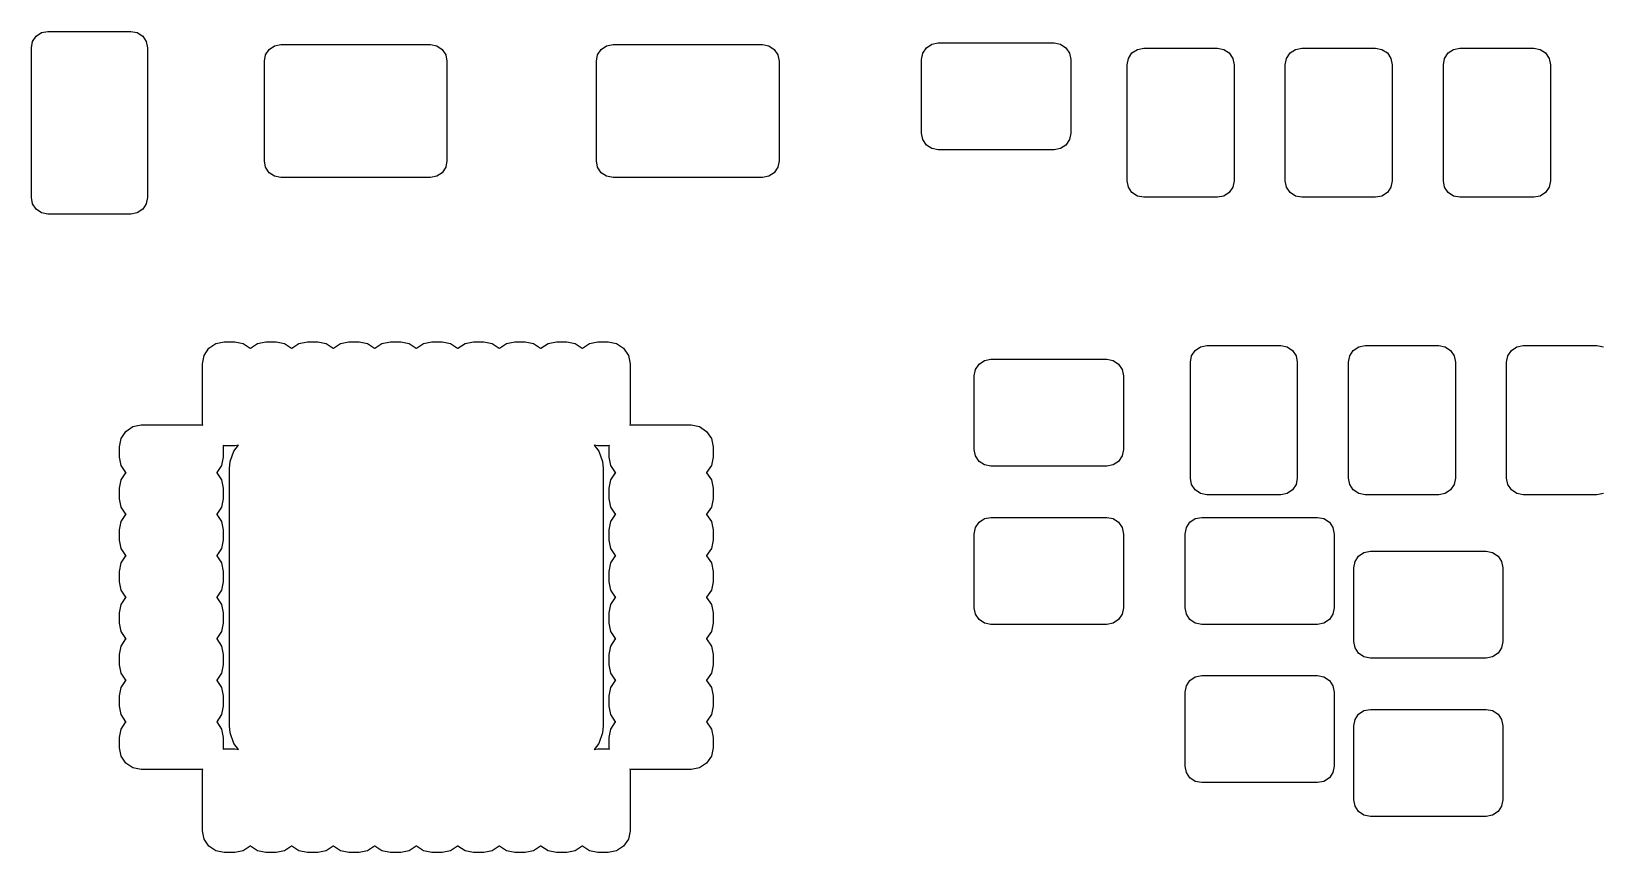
# Model space of a CAD drawing. Extents: x 0.06 to 2.36, y 0.04 to 1.54.
# Drawn here: x 0.892 to 1.636, y 0.704 to 1.093 of the extents above; entities that cross this region are included whole.
import ezdxf

# ---------------------------------------------------------------- set-up
doc = ezdxf.new("R2010")
doc.units = 0
doc.header["$MEASUREMENT"] = 0
doc.layers.add('BLACK', color=7, linetype='CONTINUOUS')

msp = doc.modelspace()

# ---------------------------------------------------------------- linework, layer by layer
at = {"layer": 'BLACK', "linetype": 'CONTINUOUS'}
for p, q in [((0.892441, 1.08543), (0.89304, 1.08845)), ((0.89304, 1.08845), (0.894747, 1.091)), ((0.894747, 1.091), (0.897302, 1.09271)), ((0.897302, 1.09271), (0.900315, 1.09331)), ((0.900315, 1.09331), (0.939685, 1.09331)), ((0.939685, 1.09331), (0.942698, 1.09271)), ((0.942698, 1.09271), (0.945253, 1.091)), ((0.945253, 1.091), (0.94696, 1.08845)), ((0.94696, 1.08845), (0.947559, 1.08543)), ((1.00526, 1.0847), (1.00781, 1.08641)), ((1.00781, 1.08641), (1.01083, 1.08701)), ((1.01083, 1.08701), (1.08169, 1.08701)), ((1.08169, 1.08701), (1.08471, 1.08641)), ((1.08471, 1.08641), (1.08726, 1.0847)), ((1.16274, 1.0847), (1.16529, 1.08641)), ((1.16529, 1.08641), (1.16831, 1.08701)), ((1.16831, 1.08701), (1.23917, 1.08701)), ((1.23917, 1.08701), (1.24219, 1.08641)), ((1.24219, 1.08641), (1.24474, 1.0847)), ((1.31693, 1.08557), (1.31949, 1.08727)), ((1.31949, 1.08727), (1.3225, 1.08787)), ((1.3225, 1.08787), (1.3775, 1.08787)), ((1.3775, 1.08787), (1.38051, 1.08727)), ((1.38051, 1.08727), (1.38307, 1.08557)), ((0.892441, 1.01457), (0.892441, 1.08543)), ((0.947559, 1.08543), (0.947559, 1.01457)), ((1.00295, 1.07913), (1.00355, 1.08215)), ((1.00295, 1.03189), (1.00295, 1.07913)), ((1.00355, 1.08215), (1.00526, 1.0847)), ((1.08726, 1.0847), (1.08897, 1.08215)), ((1.08897, 1.08215), (1.08957, 1.07913)), ((1.08957, 1.07913), (1.08957, 1.03189)), ((1.16043, 1.07913), (1.16103, 1.08215)), ((1.16043, 1.03189), (1.16043, 1.07913)), ((1.16103, 1.08215), (1.16274, 1.0847)), ((1.24474, 1.0847), (1.24645, 1.08215)), ((1.24645, 1.08215), (1.24705, 1.07913)), ((1.24705, 1.07913), (1.24705, 1.03189)), ((1.31463, 1.08), (1.31523, 1.08301)), ((1.31463, 1.045), (1.31463, 1.08)), ((1.31523, 1.08301), (1.31693, 1.08557)), ((1.38307, 1.08557), (1.38477, 1.08301)), ((1.38477, 1.08301), (1.38537, 1.08)), ((1.38537, 1.08), (1.38537, 1.045)), ((1.41213, 1.0775), (1.41273, 1.08051)), ((1.41273, 1.08051), (1.41443, 1.08307)), ((1.41443, 1.08307), (1.41699, 1.08477)), ((1.41699, 1.08477), (1.42, 1.08537)), ((1.42, 1.08537), (1.455, 1.08537)), ((1.455, 1.08537), (1.45801, 1.08477)), ((1.45801, 1.08477), (1.46057, 1.08307)), ((1.46057, 1.08307), (1.46227, 1.08051)), ((1.46227, 1.08051), (1.46287, 1.0775)), ((1.48713, 1.0775), (1.48773, 1.08051)), ((1.48773, 1.08051), (1.48943, 1.08307)), ((1.48943, 1.08307), (1.49199, 1.08477)), ((1.49199, 1.08477), (1.495, 1.08537)), ((1.495, 1.08537), (1.53, 1.08537)), ((1.53, 1.08537), (1.53301, 1.08477)), ((1.53301, 1.08477), (1.53557, 1.08307)), ((1.53557, 1.08307), (1.53727, 1.08051)), ((1.53727, 1.08051), (1.53787, 1.0775)), ((1.56213, 1.0775), (1.56273, 1.08051)), ((1.56273, 1.08051), (1.56443, 1.08307)), ((1.56443, 1.08307), (1.56699, 1.08477)), ((1.56699, 1.08477), (1.57, 1.08537)), ((1.57, 1.08537), (1.605, 1.08537)), ((1.605, 1.08537), (1.60801, 1.08477)), ((1.60801, 1.08477), (1.61057, 1.08307)), ((1.61057, 1.08307), (1.61227, 1.08051)), ((1.61227, 1.08051), (1.61287, 1.0775)), ((1.41213, 1.0225), (1.41213, 1.0775)), ((1.46287, 1.0775), (1.46287, 1.0225)), ((1.48713, 1.0225), (1.48713, 1.0775)), ((1.53787, 1.0775), (1.53787, 1.0225)), ((1.56213, 1.0225), (1.56213, 1.0775)), ((1.61287, 1.0775), (1.61287, 1.0225)), ((1.31523, 1.04199), (1.31463, 1.045)), ((1.31693, 1.03943), (1.31523, 1.04199)), ((1.38477, 1.04199), (1.38307, 1.03943)), ((1.38537, 1.045), (1.38477, 1.04199)), ((1.31949, 1.03773), (1.31693, 1.03943)), ((1.3225, 1.03713), (1.31949, 1.03773)), ((1.3775, 1.03713), (1.3225, 1.03713)), ((1.38051, 1.03773), (1.3775, 1.03713)), ((1.38307, 1.03943), (1.38051, 1.03773)), ((1.00355, 1.02888), (1.00295, 1.03189)), ((1.00526, 1.02632), (1.00355, 1.02888)), ((1.08897, 1.02888), (1.08726, 1.02632)), ((1.08957, 1.03189), (1.08897, 1.02888)), ((1.16103, 1.02888), (1.16043, 1.03189)), ((1.16274, 1.02632), (1.16103, 1.02888)), ((1.24645, 1.02888), (1.24474, 1.02632)), ((1.24705, 1.03189), (1.24645, 1.02888)), ((1.00781, 1.02462), (1.00526, 1.02632)), ((1.01083, 1.02402), (1.00781, 1.02462)), ((1.08169, 1.02402), (1.01083, 1.02402)), ((1.08471, 1.02462), (1.08169, 1.02402)), ((1.08726, 1.02632), (1.08471, 1.02462)), ((1.16529, 1.02462), (1.16274, 1.02632)), ((1.16831, 1.02402), (1.16529, 1.02462)), ((1.23917, 1.02402), (1.16831, 1.02402)), ((1.24219, 1.02462), (1.23917, 1.02402)), ((1.24474, 1.02632), (1.24219, 1.02462)), ((1.41273, 1.01949), (1.41213, 1.0225)), ((1.41443, 1.01693), (1.41273, 1.01949)), ((1.46227, 1.01949), (1.46057, 1.01693)), ((1.46287, 1.0225), (1.46227, 1.01949)), ((1.48773, 1.01949), (1.48713, 1.0225)), ((1.48943, 1.01693), (1.48773, 1.01949)), ((1.53727, 1.01949), (1.53557, 1.01693)), ((1.53787, 1.0225), (1.53727, 1.01949)), ((1.56273, 1.01949), (1.56213, 1.0225)), ((1.56443, 1.01693), (1.56273, 1.01949)), ((1.61227, 1.01949), (1.61057, 1.01693)), ((1.61287, 1.0225), (1.61227, 1.01949)), ((0.89304, 1.01155), (0.892441, 1.01457)), ((0.947559, 1.01457), (0.94696, 1.01155)), ((1.41699, 1.01523), (1.41443, 1.01693)), ((1.42, 1.01463), (1.41699, 1.01523)), ((1.455, 1.01463), (1.42, 1.01463)), ((1.45801, 1.01523), (1.455, 1.01463)), ((1.46057, 1.01693), (1.45801, 1.01523)), ((1.49199, 1.01523), (1.48943, 1.01693)), ((1.495, 1.01463), (1.49199, 1.01523)), ((1.53, 1.01463), (1.495, 1.01463)), ((1.53301, 1.01523), (1.53, 1.01463)), ((1.53557, 1.01693), (1.53301, 1.01523)), ((1.56699, 1.01523), (1.56443, 1.01693)), ((1.57, 1.01463), (1.56699, 1.01523)), ((1.605, 1.01463), (1.57, 1.01463)), ((1.60801, 1.01523), (1.605, 1.01463)), ((1.61057, 1.01693), (1.60801, 1.01523)), ((0.894747, 1.009), (0.89304, 1.01155)), ((0.897302, 1.00729), (0.894747, 1.009)), ((0.900315, 1.00669), (0.897302, 1.00729)), ((0.939685, 1.00669), (0.900315, 1.00669)), ((0.942698, 1.00729), (0.939685, 1.00669)), ((0.945253, 1.009), (0.942698, 1.00729)), ((0.94696, 1.01155), (0.945253, 1.009)), ((0.976649, 0.943036), (0.980002, 0.945276)), ((0.980002, 0.945276), (0.983957, 0.946063)), ((0.983957, 0.946063), (0.988878, 0.946063)), ((0.988878, 0.946063), (0.992833, 0.945276)), ((0.992833, 0.945276), (0.996186, 0.943036)), ((0.996334, 0.943036), (0.999687, 0.945276)), ((0.999687, 0.945276), (1.00364, 0.946063)), ((1.00364, 0.946063), (1.00856, 0.946063)), ((1.00856, 0.946063), (1.01252, 0.945276)), ((1.01252, 0.945276), (1.01587, 0.943036)), ((1.01602, 0.943036), (1.01937, 0.945276)), ((1.01937, 0.945276), (1.02333, 0.946063)), ((1.02333, 0.946063), (1.02825, 0.946063)), ((1.02825, 0.946063), (1.0322, 0.945276)), ((1.0322, 0.945276), (1.03556, 0.943036)), ((1.0357, 0.943036), (1.03906, 0.945276)), ((1.03906, 0.945276), (1.04301, 0.946063)), ((1.04301, 0.946063), (1.04793, 0.946063)), ((1.04793, 0.946063), (1.05189, 0.945276)), ((1.05189, 0.945276), (1.05524, 0.943036)), ((1.05539, 0.943036), (1.05874, 0.945276)), ((1.05874, 0.945276), (1.0627, 0.946063)), ((1.0627, 0.946063), (1.06762, 0.946063)), ((1.06762, 0.946063), (1.07157, 0.945276)), ((1.07157, 0.945276), (1.07493, 0.943036)), ((1.07507, 0.943036), (1.07843, 0.945276)), ((1.07843, 0.945276), (1.08238, 0.946063)), ((1.08238, 0.946063), (1.0873, 0.946063)), ((1.0873, 0.946063), (1.09126, 0.945276)), ((1.09126, 0.945276), (1.09461, 0.943036)), ((1.09476, 0.943036), (1.09811, 0.945276)), ((1.09811, 0.945276), (1.10207, 0.946063)), ((1.10207, 0.946063), (1.10699, 0.946063)), ((1.10699, 0.946063), (1.11094, 0.945276)), ((1.11094, 0.945276), (1.1143, 0.943036)), ((1.11444, 0.943036), (1.1178, 0.945276)), ((1.1178, 0.945276), (1.12175, 0.946063)), ((1.12175, 0.946063), (1.12667, 0.946063)), ((1.12667, 0.946063), (1.13063, 0.945276)), ((1.13063, 0.945276), (1.13398, 0.943036)), ((1.13413, 0.943036), (1.13748, 0.945276)), ((1.13748, 0.945276), (1.14144, 0.946063)), ((1.14144, 0.946063), (1.14636, 0.946063)), ((1.14636, 0.946063), (1.15031, 0.945276)), ((1.15031, 0.945276), (1.15367, 0.943036)), ((1.15381, 0.943036), (1.15717, 0.945276)), ((1.15717, 0.945276), (1.16112, 0.946063)), ((1.16112, 0.946063), (1.16604, 0.946063)), ((1.16604, 0.946063), (1.17, 0.945276)), ((1.17, 0.945276), (1.17335, 0.943036)), ((0.973622, 0.935728), (0.974409, 0.939683)), ((0.974409, 0.939683), (0.976649, 0.943036)), ((0.996186, 0.943036), (0.99626, 0.942925)), ((0.99626, 0.942925), (0.996334, 0.943036)), ((1.01587, 0.943036), (1.01594, 0.942925)), ((1.01594, 0.942925), (1.01602, 0.943036)), ((1.03556, 0.943036), (1.03563, 0.942925)), ((1.03563, 0.942925), (1.0357, 0.943036)), ((1.05524, 0.943036), (1.05531, 0.942925)), ((1.05531, 0.942925), (1.05539, 0.943036)), ((1.07493, 0.943036), (1.075, 0.942925)), ((1.075, 0.942925), (1.07507, 0.943036)), ((1.09461, 0.943036), (1.09469, 0.942925)), ((1.09469, 0.942925), (1.09476, 0.943036)), ((1.1143, 0.943036), (1.11437, 0.942925)), ((1.11437, 0.942925), (1.11444, 0.943036)), ((1.13398, 0.943036), (1.13406, 0.942925)), ((1.13406, 0.942925), (1.13413, 0.943036)), ((1.15367, 0.943036), (1.15374, 0.942925)), ((1.15374, 0.942925), (1.15381, 0.943036)), ((1.17335, 0.943036), (1.17559, 0.939683)), ((1.17559, 0.939683), (1.17638, 0.935728)), ((1.34193, 0.935568), (1.34449, 0.937275)), ((1.34449, 0.937275), (1.3475, 0.937874)), ((1.3475, 0.937874), (1.4025, 0.937874)), ((1.4025, 0.937874), (1.40551, 0.937275)), ((1.40551, 0.937275), (1.40807, 0.935568)), ((1.44213, 0.9365), (1.44273, 0.939513)), ((1.44273, 0.939513), (1.44443, 0.942068)), ((1.44443, 0.942068), (1.44699, 0.943775)), ((1.44699, 0.943775), (1.45, 0.944374)), ((1.45, 0.944374), (1.485, 0.944374)), ((1.485, 0.944374), (1.48801, 0.943775)), ((1.48801, 0.943775), (1.49057, 0.942068)), ((1.49057, 0.942068), (1.49227, 0.939513)), ((1.49227, 0.939513), (1.49287, 0.9365)), ((1.51713, 0.9365), (1.51773, 0.939513)), ((1.51773, 0.939513), (1.51943, 0.942068)), ((1.51943, 0.942068), (1.52199, 0.943775)), ((1.52199, 0.943775), (1.525, 0.944374)), ((1.525, 0.944374), (1.56, 0.944374)), ((1.56, 0.944374), (1.56301, 0.943775)), ((1.56301, 0.943775), (1.56557, 0.942068)), ((1.56557, 0.942068), (1.56727, 0.939513)), ((1.56727, 0.939513), (1.56787, 0.9365)), ((1.59213, 0.9365), (1.59273, 0.939513)), ((1.59273, 0.939513), (1.59443, 0.942068)), ((1.59443, 0.942068), (1.59699, 0.943775)), ((1.59699, 0.943775), (1.6, 0.944374)), ((1.6, 0.944374), (1.635, 0.944374)), ((1.635, 0.944374), (1.63801, 0.943775)), ((0.973622, 0.907185), (0.973622, 0.935728)), ((1.17638, 0.935728), (1.17638, 0.907185)), ((1.33963, 0.93), (1.34023, 0.933013)), ((1.33963, 0.895), (1.33963, 0.93)), ((1.34023, 0.933013), (1.34193, 0.935568)), ((1.40807, 0.935568), (1.40977, 0.933013)), ((1.40977, 0.933013), (1.41037, 0.93)), ((1.41037, 0.93), (1.41037, 0.895)), ((1.44213, 0.8815), (1.44213, 0.9365)), ((1.49287, 0.9365), (1.49287, 0.8815)), ((1.51713, 0.8815), (1.51713, 0.9365)), ((1.56787, 0.9365), (1.56787, 0.8815)), ((1.59213, 0.8815), (1.59213, 0.9365)), ((0.934252, 0.896358), (0.935039, 0.900313)), ((0.935039, 0.900313), (0.937279, 0.903666)), ((0.937279, 0.903666), (0.940632, 0.905906)), ((0.940632, 0.905906), (0.944587, 0.906693)), ((0.944587, 0.906693), (0.97313, 0.906693)), ((0.97313, 0.906693), (0.973744, 0.906571)), ((0.973744, 0.906571), (0.973622, 0.907185)), ((1.17638, 0.907185), (1.17626, 0.906571)), ((1.17626, 0.906571), (1.17687, 0.906693)), ((1.17687, 0.906693), (1.20541, 0.906693)), ((1.20541, 0.906693), (1.20937, 0.905906)), ((1.20937, 0.905906), (1.21272, 0.903666)), ((1.21272, 0.903666), (1.21496, 0.900313)), ((1.21496, 0.900313), (1.21575, 0.896358)), ((0.934252, 0.891437), (0.934252, 0.896358)), ((0.983957, 0.89685), (0.983342, 0.896973)), ((0.983342, 0.896973), (0.983464, 0.896358)), ((0.983464, 0.896358), (0.983465, 0.891437)), ((0.988878, 0.89685), (0.983957, 0.89685)), ((0.986731, 0.889343), (0.988477, 0.894314)), ((0.988477, 0.894314), (0.990604, 0.897194)), ((0.990604, 0.897194), (0.988878, 0.89685)), ((1.16112, 0.89685), (1.1594, 0.897194)), ((1.1594, 0.897194), (1.16152, 0.894314)), ((1.16604, 0.89685), (1.16112, 0.89685)), ((1.16152, 0.894314), (1.16327, 0.889343)), ((1.16666, 0.896973), (1.16604, 0.89685)), ((1.16654, 0.896358), (1.16666, 0.896973)), ((1.16654, 0.891437), (1.16654, 0.896358)), ((1.21575, 0.896358), (1.21575, 0.891437)), ((1.34023, 0.891987), (1.33963, 0.895)), ((1.41037, 0.895), (1.40977, 0.891987)), ((0.935039, 0.887482), (0.934252, 0.891437)), ((0.937279, 0.884129), (0.935039, 0.887482)), ((0.982678, 0.887482), (0.980438, 0.884129)), ((0.983465, 0.891437), (0.982678, 0.887482)), ((0.986417, 0.886024), (0.986731, 0.889343)), ((0.986417, 0.763976), (0.986417, 0.886024)), ((1.16327, 0.889343), (1.16358, 0.886024)), ((1.16358, 0.886024), (1.16358, 0.763976)), ((1.16732, 0.887482), (1.16654, 0.891437)), ((1.16956, 0.884129), (1.16732, 0.887482)), ((1.21496, 0.887482), (1.21272, 0.884129)), ((1.21575, 0.891437), (1.21496, 0.887482)), ((1.34193, 0.889432), (1.34023, 0.891987)), ((1.34449, 0.887725), (1.34193, 0.889432)), ((1.3475, 0.887126), (1.34449, 0.887725)), ((1.4025, 0.887126), (1.3475, 0.887126)), ((1.40551, 0.887725), (1.4025, 0.887126)), ((1.40807, 0.889432), (1.40551, 0.887725)), ((1.40977, 0.891987), (1.40807, 0.889432)), ((0.934252, 0.876673), (0.935039, 0.880628)), ((0.935039, 0.880628), (0.937279, 0.883981)), ((0.93739, 0.884055), (0.937279, 0.884129)), ((0.937279, 0.883981), (0.93739, 0.884055)), ((0.980438, 0.884129), (0.980327, 0.884055)), ((0.980327, 0.884055), (0.980438, 0.883981)), ((0.980438, 0.883981), (0.982678, 0.880628)), ((0.982678, 0.880628), (0.983464, 0.876673)), ((1.16654, 0.876673), (1.16732, 0.880628)), ((1.16732, 0.880628), (1.16956, 0.883981)), ((1.16967, 0.884055), (1.16956, 0.884129)), ((1.16956, 0.883981), (1.16967, 0.884055)), ((1.21272, 0.884129), (1.21261, 0.884055)), ((1.21261, 0.884055), (1.21272, 0.883981)), ((1.21272, 0.883981), (1.21496, 0.880628)), ((1.21496, 0.880628), (1.21575, 0.876673)), ((1.44273, 0.878487), (1.44213, 0.8815)), ((1.44443, 0.875932), (1.44273, 0.878487)), ((1.49227, 0.878487), (1.49057, 0.875932)), ((1.49287, 0.8815), (1.49227, 0.878487)), ((1.51773, 0.878487), (1.51713, 0.8815)), ((1.51943, 0.875932), (1.51773, 0.878487)), ((1.56727, 0.878487), (1.56557, 0.875932)), ((1.56787, 0.8815), (1.56727, 0.878487)), ((1.59273, 0.878487), (1.59213, 0.8815)), ((1.59443, 0.875932), (1.59273, 0.878487)), ((0.934252, 0.871752), (0.934252, 0.876673)), ((0.935039, 0.867797), (0.934252, 0.871752)), ((0.983465, 0.871752), (0.982678, 0.867797)), ((0.983464, 0.876673), (0.983465, 0.871752)), ((1.16654, 0.871752), (1.16654, 0.876673)), ((1.16732, 0.867797), (1.16654, 0.871752)), ((1.21575, 0.871752), (1.21496, 0.867797)), ((1.21575, 0.876673), (1.21575, 0.871752)), ((1.44699, 0.874225), (1.44443, 0.875932)), ((1.45, 0.873626), (1.44699, 0.874225)), ((1.485, 0.873626), (1.45, 0.873626)), ((1.48801, 0.874225), (1.485, 0.873626)), ((1.49057, 0.875932), (1.48801, 0.874225)), ((1.52199, 0.874225), (1.51943, 0.875932)), ((1.525, 0.873626), (1.52199, 0.874225)), ((1.56, 0.873626), (1.525, 0.873626)), ((1.56301, 0.874225), (1.56, 0.873626)), ((1.56557, 0.875932), (1.56301, 0.874225)), ((1.59699, 0.874225), (1.59443, 0.875932)), ((1.6, 0.873626), (1.59699, 0.874225)), ((1.635, 0.873626), (1.6, 0.873626)), ((1.63801, 0.874225), (1.635, 0.873626)), ((0.937279, 0.864444), (0.935039, 0.867797)), ((0.935039, 0.860943), (0.937279, 0.864296)), ((0.93739, 0.86437), (0.937279, 0.864444)), ((0.937279, 0.864296), (0.93739, 0.86437)), ((0.980438, 0.864444), (0.980327, 0.86437)), ((0.980327, 0.86437), (0.980438, 0.864296)), ((0.982678, 0.867797), (0.980438, 0.864444)), ((0.980438, 0.864296), (0.982678, 0.860943)), ((1.16956, 0.864444), (1.16732, 0.867797)), ((1.16732, 0.860943), (1.16956, 0.864296)), ((1.16967, 0.86437), (1.16956, 0.864444)), ((1.16956, 0.864296), (1.16967, 0.86437)), ((1.21272, 0.864444), (1.21261, 0.86437)), ((1.21261, 0.86437), (1.21272, 0.864296)), ((1.21496, 0.867797), (1.21272, 0.864444)), ((1.21272, 0.864296), (1.21496, 0.860943)), ((1.34449, 0.862275), (1.3475, 0.862874)), ((1.3475, 0.862874), (1.4025, 0.862874)), ((1.4025, 0.862874), (1.40551, 0.862275)), ((1.44449, 0.862275), (1.4475, 0.862874)), ((1.4475, 0.862874), (1.5025, 0.862874)), ((1.5025, 0.862874), (1.50551, 0.862275)), ((0.934252, 0.856988), (0.935039, 0.860943)), ((0.934252, 0.852067), (0.934252, 0.856988)), ((0.982678, 0.860943), (0.983464, 0.856988)), ((0.983464, 0.856988), (0.983465, 0.852067)), ((1.16654, 0.856988), (1.16732, 0.860943)), ((1.16654, 0.852067), (1.16654, 0.856988)), ((1.21496, 0.860943), (1.21575, 0.856988)), ((1.21575, 0.856988), (1.21575, 0.852067)), ((1.33963, 0.855), (1.34023, 0.858013)), ((1.34023, 0.858013), (1.34193, 0.860568)), ((1.34193, 0.860568), (1.34449, 0.862275)), ((1.40551, 0.862275), (1.40807, 0.860568)), ((1.40807, 0.860568), (1.40977, 0.858013)), ((1.40977, 0.858013), (1.41037, 0.855)), ((1.43963, 0.855), (1.44023, 0.858013)), ((1.44023, 0.858013), (1.44193, 0.860568)), ((1.44193, 0.860568), (1.44449, 0.862275)), ((1.50551, 0.862275), (1.50807, 0.860568)), ((1.50807, 0.860568), (1.50977, 0.858013)), ((1.50977, 0.858013), (1.51037, 0.855)), ((0.935039, 0.848112), (0.934252, 0.852067)), ((0.937279, 0.844759), (0.935039, 0.848112)), ((0.982678, 0.848112), (0.980438, 0.844759)), ((0.983465, 0.852067), (0.982678, 0.848112)), ((1.16732, 0.848112), (1.16654, 0.852067)), ((1.16956, 0.844759), (1.16732, 0.848112)), ((1.21496, 0.848112), (1.21272, 0.844759)), ((1.21575, 0.852067), (1.21496, 0.848112)), ((1.33963, 0.82), (1.33963, 0.855)), ((1.41037, 0.855), (1.41037, 0.82)), ((1.43963, 0.82), (1.43963, 0.855)), ((1.51037, 0.855), (1.51037, 0.82)), ((0.934252, 0.837303), (0.935039, 0.841258)), ((0.935039, 0.841258), (0.937279, 0.844611)), ((0.93739, 0.844685), (0.937279, 0.844759)), ((0.937279, 0.844611), (0.93739, 0.844685)), ((0.980438, 0.844759), (0.980327, 0.844685)), ((0.980327, 0.844685), (0.980438, 0.844611)), ((0.980438, 0.844611), (0.982678, 0.841258)), ((0.982678, 0.841258), (0.983464, 0.837303)), ((1.16654, 0.837303), (1.16732, 0.841258)), ((1.16732, 0.841258), (1.16956, 0.844611)), ((1.16967, 0.844685), (1.16956, 0.844759)), ((1.16956, 0.844611), (1.16967, 0.844685)), ((1.21272, 0.844759), (1.21261, 0.844685)), ((1.21261, 0.844685), (1.21272, 0.844611)), ((1.21272, 0.844611), (1.21496, 0.841258)), ((1.21496, 0.841258), (1.21575, 0.837303)), ((1.51963, 0.839), (1.52023, 0.842013)), ((1.52023, 0.842013), (1.52193, 0.844568)), ((1.52193, 0.844568), (1.52449, 0.846275)), ((1.52449, 0.846275), (1.5275, 0.846874)), ((1.5275, 0.846874), (1.5825, 0.846874)), ((1.5825, 0.846874), (1.58551, 0.846275)), ((1.58551, 0.846275), (1.58807, 0.844568)), ((1.58807, 0.844568), (1.58977, 0.842013)), ((1.58977, 0.842013), (1.59037, 0.839)), ((0.934252, 0.832382), (0.934252, 0.837303)), ((0.983464, 0.837303), (0.983465, 0.832382)), ((1.16654, 0.832382), (1.16654, 0.837303)), ((1.21575, 0.837303), (1.21575, 0.832382)), ((1.51963, 0.804), (1.51963, 0.839)), ((1.59037, 0.839), (1.59037, 0.804)), ((0.935039, 0.828427), (0.934252, 0.832382)), ((0.937279, 0.825074), (0.935039, 0.828427)), ((0.982678, 0.828427), (0.980438, 0.825074)), ((0.983465, 0.832382), (0.982678, 0.828427)), ((1.16732, 0.828427), (1.16654, 0.832382)), ((1.16956, 0.825074), (1.16732, 0.828427)), ((1.21496, 0.828427), (1.21272, 0.825074)), ((1.21575, 0.832382), (1.21496, 0.828427)), ((0.934252, 0.817618), (0.935039, 0.821573)), ((0.935039, 0.821573), (0.937279, 0.824926)), ((0.93739, 0.825), (0.937279, 0.825074)), ((0.937279, 0.824926), (0.93739, 0.825)), ((0.980438, 0.825074), (0.980327, 0.825)), ((0.980327, 0.825), (0.980438, 0.824926)), ((0.980438, 0.824926), (0.982678, 0.821573)), ((0.982678, 0.821573), (0.983464, 0.817618)), ((1.16654, 0.817618), (1.16732, 0.821573)), ((1.16732, 0.821573), (1.16956, 0.824926)), ((1.16967, 0.825), (1.16956, 0.825074)), ((1.16956, 0.824926), (1.16967, 0.825)), ((1.21272, 0.825074), (1.21261, 0.825)), ((1.21261, 0.825), (1.21272, 0.824926)), ((1.21272, 0.824926), (1.21496, 0.821573)), ((1.21496, 0.821573), (1.21575, 0.817618)), ((1.34023, 0.816987), (1.33963, 0.82)), ((1.41037, 0.82), (1.40977, 0.816987)), ((1.44023, 0.816987), (1.43963, 0.82)), ((1.51037, 0.82), (1.50977, 0.816987)), ((0.934252, 0.812697), (0.934252, 0.817618)), ((0.935039, 0.808742), (0.934252, 0.812697)), ((0.983465, 0.812697), (0.982678, 0.808742)), ((0.983464, 0.817618), (0.983465, 0.812697)), ((1.16654, 0.812697), (1.16654, 0.817618)), ((1.16732, 0.808742), (1.16654, 0.812697)), ((1.21575, 0.812697), (1.21496, 0.808742)), ((1.21575, 0.817618), (1.21575, 0.812697)), ((1.34193, 0.814432), (1.34023, 0.816987)), ((1.34449, 0.812725), (1.34193, 0.814432)), ((1.3475, 0.812126), (1.34449, 0.812725)), ((1.4025, 0.812126), (1.3475, 0.812126)), ((1.40551, 0.812725), (1.4025, 0.812126)), ((1.40807, 0.814432), (1.40551, 0.812725)), ((1.40977, 0.816987), (1.40807, 0.814432)), ((1.44193, 0.814432), (1.44023, 0.816987)), ((1.44449, 0.812725), (1.44193, 0.814432)), ((1.4475, 0.812126), (1.44449, 0.812725)), ((1.5025, 0.812126), (1.4475, 0.812126)), ((1.50551, 0.812725), (1.5025, 0.812126)), ((1.50807, 0.814432), (1.50551, 0.812725)), ((1.50977, 0.816987), (1.50807, 0.814432)), ((0.937279, 0.805389), (0.935039, 0.808742)), ((0.935039, 0.801888), (0.937279, 0.805241)), ((0.93739, 0.805315), (0.937279, 0.805389)), ((0.937279, 0.805241), (0.93739, 0.805315)), ((0.980438, 0.805389), (0.980327, 0.805315)), ((0.980327, 0.805315), (0.980438, 0.805241)), ((0.982678, 0.808742), (0.980438, 0.805389)), ((0.980438, 0.805241), (0.982678, 0.801888)), ((1.16956, 0.805389), (1.16732, 0.808742)), ((1.16732, 0.801888), (1.16956, 0.805241)), ((1.16967, 0.805315), (1.16956, 0.805389)), ((1.16956, 0.805241), (1.16967, 0.805315)), ((1.21272, 0.805389), (1.21261, 0.805315)), ((1.21261, 0.805315), (1.21272, 0.805241)), ((1.21496, 0.808742), (1.21272, 0.805389)), ((1.21272, 0.805241), (1.21496, 0.801888)), ((1.52023, 0.800987), (1.51963, 0.804)), ((1.59037, 0.804), (1.58977, 0.800987)), ((0.934252, 0.797933), (0.935039, 0.801888)), ((0.934252, 0.793012), (0.934252, 0.797933)), ((0.982678, 0.801888), (0.983464, 0.797933)), ((0.983464, 0.797933), (0.983465, 0.793012)), ((1.16654, 0.797933), (1.16732, 0.801888)), ((1.16654, 0.793012), (1.16654, 0.797933)), ((1.21496, 0.801888), (1.21575, 0.797933)), ((1.21575, 0.797933), (1.21575, 0.793012)), ((1.52193, 0.798432), (1.52023, 0.800987)), ((1.52449, 0.796725), (1.52193, 0.798432)), ((1.5275, 0.796126), (1.52449, 0.796725)), ((1.5825, 0.796126), (1.5275, 0.796126)), ((1.58551, 0.796725), (1.5825, 0.796126)), ((1.58807, 0.798432), (1.58551, 0.796725)), ((1.58977, 0.800987), (1.58807, 0.798432)), ((0.935039, 0.789057), (0.934252, 0.793012)), ((0.937279, 0.785704), (0.935039, 0.789057)), ((0.982678, 0.789057), (0.980438, 0.785704)), ((0.983465, 0.793012), (0.982678, 0.789057)), ((1.16732, 0.789057), (1.16654, 0.793012)), ((1.16956, 0.785704), (1.16732, 0.789057)), ((1.21496, 0.789057), (1.21272, 0.785704)), ((1.21575, 0.793012), (1.21496, 0.789057)), ((0.934252, 0.778248), (0.935039, 0.782203)), ((0.935039, 0.782203), (0.937279, 0.785556)), ((0.93739, 0.78563), (0.937279, 0.785704)), ((0.937279, 0.785556), (0.93739, 0.78563)), ((0.980438, 0.785704), (0.980327, 0.78563)), ((0.980327, 0.78563), (0.980438, 0.785556)), ((0.980438, 0.785556), (0.982678, 0.782203)), ((0.982678, 0.782203), (0.983464, 0.778248)), ((1.16654, 0.778248), (1.16732, 0.782203)), ((1.16732, 0.782203), (1.16956, 0.785556)), ((1.16967, 0.78563), (1.16956, 0.785704)), ((1.16956, 0.785556), (1.16967, 0.78563)), ((1.21272, 0.785704), (1.21261, 0.78563)), ((1.21261, 0.78563), (1.21272, 0.785556)), ((1.21272, 0.785556), (1.21496, 0.782203)), ((1.21496, 0.782203), (1.21575, 0.778248)), ((1.43963, 0.78), (1.44023, 0.783013)), ((1.44023, 0.783013), (1.44193, 0.785568)), ((1.44193, 0.785568), (1.44449, 0.787275)), ((1.44449, 0.787275), (1.4475, 0.787874)), ((1.4475, 0.787874), (1.5025, 0.787874)), ((1.5025, 0.787874), (1.50551, 0.787275)), ((1.50551, 0.787275), (1.50807, 0.785568)), ((1.50807, 0.785568), (1.50977, 0.783013)), ((1.50977, 0.783013), (1.51037, 0.78)), ((0.934252, 0.773327), (0.934252, 0.778248)), ((0.983464, 0.778248), (0.983465, 0.773327)), ((1.16654, 0.773327), (1.16654, 0.778248)), ((1.21575, 0.778248), (1.21575, 0.773327)), ((1.43963, 0.745), (1.43963, 0.78)), ((1.51037, 0.78), (1.51037, 0.745)), ((0.935039, 0.769372), (0.934252, 0.773327)), ((0.937279, 0.766019), (0.935039, 0.769372)), ((0.982678, 0.769372), (0.980438, 0.766019)), ((0.983465, 0.773327), (0.982678, 0.769372)), ((1.16732, 0.769372), (1.16654, 0.773327)), ((1.16956, 0.766019), (1.16732, 0.769372)), ((1.21496, 0.769372), (1.21272, 0.766019)), ((1.21575, 0.773327), (1.21496, 0.769372)), ((1.51963, 0.764), (1.52023, 0.767013)), ((1.52023, 0.767013), (1.52193, 0.769568)), ((1.52193, 0.769568), (1.52449, 0.771275)), ((1.52449, 0.771275), (1.5275, 0.771874)), ((1.5275, 0.771874), (1.5825, 0.771874)), ((1.5825, 0.771874), (1.58551, 0.771275)), ((1.58551, 0.771275), (1.58807, 0.769568)), ((1.58807, 0.769568), (1.58977, 0.767013)), ((1.58977, 0.767013), (1.59037, 0.764)), ((0.934252, 0.758563), (0.935039, 0.762518)), ((0.935039, 0.762518), (0.937279, 0.765871)), ((0.93739, 0.765945), (0.937279, 0.766019)), ((0.937279, 0.765871), (0.93739, 0.765945)), ((0.980438, 0.766019), (0.980327, 0.765945)), ((0.980327, 0.765945), (0.980438, 0.765871)), ((0.980438, 0.765871), (0.982678, 0.762518)), ((0.982678, 0.762518), (0.983464, 0.758563)), ((0.986731, 0.760657), (0.986417, 0.763976)), ((0.988477, 0.755686), (0.986731, 0.760657)), ((1.16327, 0.760657), (1.16152, 0.755686)), ((1.16358, 0.763976), (1.16327, 0.760657)), ((1.16654, 0.758563), (1.16732, 0.762518)), ((1.16732, 0.762518), (1.16956, 0.765871)), ((1.16967, 0.765945), (1.16956, 0.766019)), ((1.16956, 0.765871), (1.16967, 0.765945)), ((1.21272, 0.766019), (1.21261, 0.765945)), ((1.21261, 0.765945), (1.21272, 0.765871)), ((1.21272, 0.765871), (1.21496, 0.762518)), ((1.21496, 0.762518), (1.21575, 0.758563)), ((1.51963, 0.729), (1.51963, 0.764)), ((1.59037, 0.764), (1.59037, 0.729)), ((0.934252, 0.753642), (0.934252, 0.758563)), ((0.935039, 0.749687), (0.934252, 0.753642)), ((0.983465, 0.753642), (0.983342, 0.753027)), ((0.983342, 0.753027), (0.983957, 0.75315)), ((0.983464, 0.758563), (0.983465, 0.753642)), ((0.983957, 0.75315), (0.988878, 0.75315)), ((0.990604, 0.752806), (0.988477, 0.755686)), ((0.988878, 0.75315), (0.990604, 0.752806)), ((1.16152, 0.755686), (1.1594, 0.752806)), ((1.1594, 0.752806), (1.16112, 0.75315)), ((1.16112, 0.75315), (1.16604, 0.75315)), ((1.16604, 0.75315), (1.16666, 0.753027)), ((1.16654, 0.753642), (1.16654, 0.758563)), ((1.16666, 0.753027), (1.16654, 0.753642)), ((1.21575, 0.753642), (1.21496, 0.749687)), ((1.21575, 0.758563), (1.21575, 0.753642)), ((0.937279, 0.746334), (0.935039, 0.749687)), ((0.940632, 0.744094), (0.937279, 0.746334)), ((0.944587, 0.743307), (0.940632, 0.744094)), ((1.20937, 0.744094), (1.20541, 0.743307)), ((1.21272, 0.746334), (1.20937, 0.744094)), ((1.21496, 0.749687), (1.21272, 0.746334)), ((1.44023, 0.741987), (1.43963, 0.745)), ((1.51037, 0.745), (1.50977, 0.741987)), ((0.97313, 0.743307), (0.944587, 0.743307)), ((0.973744, 0.743429), (0.97313, 0.743307)), ((0.973622, 0.742815), (0.973744, 0.743429)), ((0.973622, 0.714272), (0.973622, 0.742815)), ((1.17687, 0.743307), (1.17626, 0.743429)), ((1.17626, 0.743429), (1.17638, 0.742815)), ((1.17638, 0.742815), (1.17638, 0.714272)), ((1.20541, 0.743307), (1.17687, 0.743307)), ((1.44193, 0.739432), (1.44023, 0.741987)), ((1.44449, 0.737725), (1.44193, 0.739432)), ((1.4475, 0.737126), (1.44449, 0.737725)), ((1.5025, 0.737126), (1.4475, 0.737126)), ((1.50551, 0.737725), (1.5025, 0.737126)), ((1.50807, 0.739432), (1.50551, 0.737725)), ((1.50977, 0.741987), (1.50807, 0.739432)), ((1.52023, 0.725987), (1.51963, 0.729)), ((1.59037, 0.729), (1.58977, 0.725987)), ((1.52193, 0.723432), (1.52023, 0.725987)), ((1.52449, 0.721725), (1.52193, 0.723432)), ((1.5275, 0.721126), (1.52449, 0.721725)), ((1.58551, 0.721725), (1.5825, 0.721126)), ((1.58807, 0.723432), (1.58551, 0.721725)), ((1.58977, 0.725987), (1.58807, 0.723432)), ((0.974409, 0.710317), (0.973622, 0.714272)), ((1.17638, 0.714272), (1.17559, 0.710317)), ((1.5825, 0.721126), (1.5275, 0.721126)), ((0.976649, 0.706964), (0.974409, 0.710317)), ((0.980002, 0.704724), (0.976649, 0.706964)), ((0.996186, 0.706964), (0.992833, 0.704724)), ((0.99626, 0.707075), (0.996186, 0.706964)), ((0.996334, 0.706964), (0.99626, 0.707075)), ((0.999687, 0.704724), (0.996334, 0.706964)), ((1.01587, 0.706964), (1.01252, 0.704724)), ((1.01594, 0.707075), (1.01587, 0.706964)), ((1.01602, 0.706964), (1.01594, 0.707075)), ((1.01937, 0.704724), (1.01602, 0.706964)), ((1.03556, 0.706964), (1.0322, 0.704724)), ((1.03563, 0.707075), (1.03556, 0.706964)), ((1.0357, 0.706964), (1.03563, 0.707075)), ((1.03906, 0.704724), (1.0357, 0.706964)), ((1.05524, 0.706964), (1.05189, 0.704724)), ((1.05531, 0.707075), (1.05524, 0.706964)), ((1.05539, 0.706964), (1.05531, 0.707075)), ((1.05874, 0.704724), (1.05539, 0.706964)), ((1.07493, 0.706964), (1.07157, 0.704724)), ((1.075, 0.707075), (1.07493, 0.706964)), ((1.07507, 0.706964), (1.075, 0.707075)), ((1.07843, 0.704724), (1.07507, 0.706964)), ((1.09461, 0.706964), (1.09126, 0.704724)), ((1.09469, 0.707075), (1.09461, 0.706964)), ((1.09476, 0.706964), (1.09469, 0.707075)), ((1.09811, 0.704724), (1.09476, 0.706964)), ((1.1143, 0.706964), (1.11094, 0.704724)), ((1.11437, 0.707075), (1.1143, 0.706964)), ((1.11444, 0.706964), (1.11437, 0.707075)), ((1.1178, 0.704724), (1.11444, 0.706964)), ((1.13398, 0.706964), (1.13063, 0.704724)), ((1.13406, 0.707075), (1.13398, 0.706964)), ((1.13413, 0.706964), (1.13406, 0.707075)), ((1.13748, 0.704724), (1.13413, 0.706964)), ((1.15367, 0.706964), (1.15031, 0.704724)), ((1.15374, 0.707075), (1.15367, 0.706964)), ((1.15381, 0.706964), (1.15374, 0.707075)), ((1.15717, 0.704724), (1.15381, 0.706964)), ((1.17335, 0.706964), (1.17, 0.704724)), ((1.17559, 0.710317), (1.17335, 0.706964)), ((0.983957, 0.703937), (0.980002, 0.704724)), ((0.988878, 0.703937), (0.983957, 0.703937)), ((0.992833, 0.704724), (0.988878, 0.703937)), ((1.00364, 0.703937), (0.999687, 0.704724)), ((1.00856, 0.703937), (1.00364, 0.703937)), ((1.01252, 0.704724), (1.00856, 0.703937)), ((1.02333, 0.703937), (1.01937, 0.704724)), ((1.02825, 0.703937), (1.02333, 0.703937)), ((1.0322, 0.704724), (1.02825, 0.703937)), ((1.04301, 0.703937), (1.03906, 0.704724)), ((1.04793, 0.703937), (1.04301, 0.703937)), ((1.05189, 0.704724), (1.04793, 0.703937)), ((1.0627, 0.703937), (1.05874, 0.704724)), ((1.06762, 0.703937), (1.0627, 0.703937)), ((1.07157, 0.704724), (1.06762, 0.703937)), ((1.08238, 0.703937), (1.07843, 0.704724)), ((1.0873, 0.703937), (1.08238, 0.703937)), ((1.09126, 0.704724), (1.0873, 0.703937)), ((1.10207, 0.703937), (1.09811, 0.704724)), ((1.10699, 0.703937), (1.10207, 0.703937)), ((1.11094, 0.704724), (1.10699, 0.703937)), ((1.12175, 0.703937), (1.1178, 0.704724)), ((1.12667, 0.703937), (1.12175, 0.703937)), ((1.13063, 0.704724), (1.12667, 0.703937)), ((1.14144, 0.703937), (1.13748, 0.704724)), ((1.14636, 0.703937), (1.14144, 0.703937)), ((1.15031, 0.704724), (1.14636, 0.703937)), ((1.16112, 0.703937), (1.15717, 0.704724)), ((1.16604, 0.703937), (1.16112, 0.703937)), ((1.17, 0.704724), (1.16604, 0.703937))]:
    msp.add_line(p, q, dxfattribs=at)

doc.saveas('drawing.dxf')
